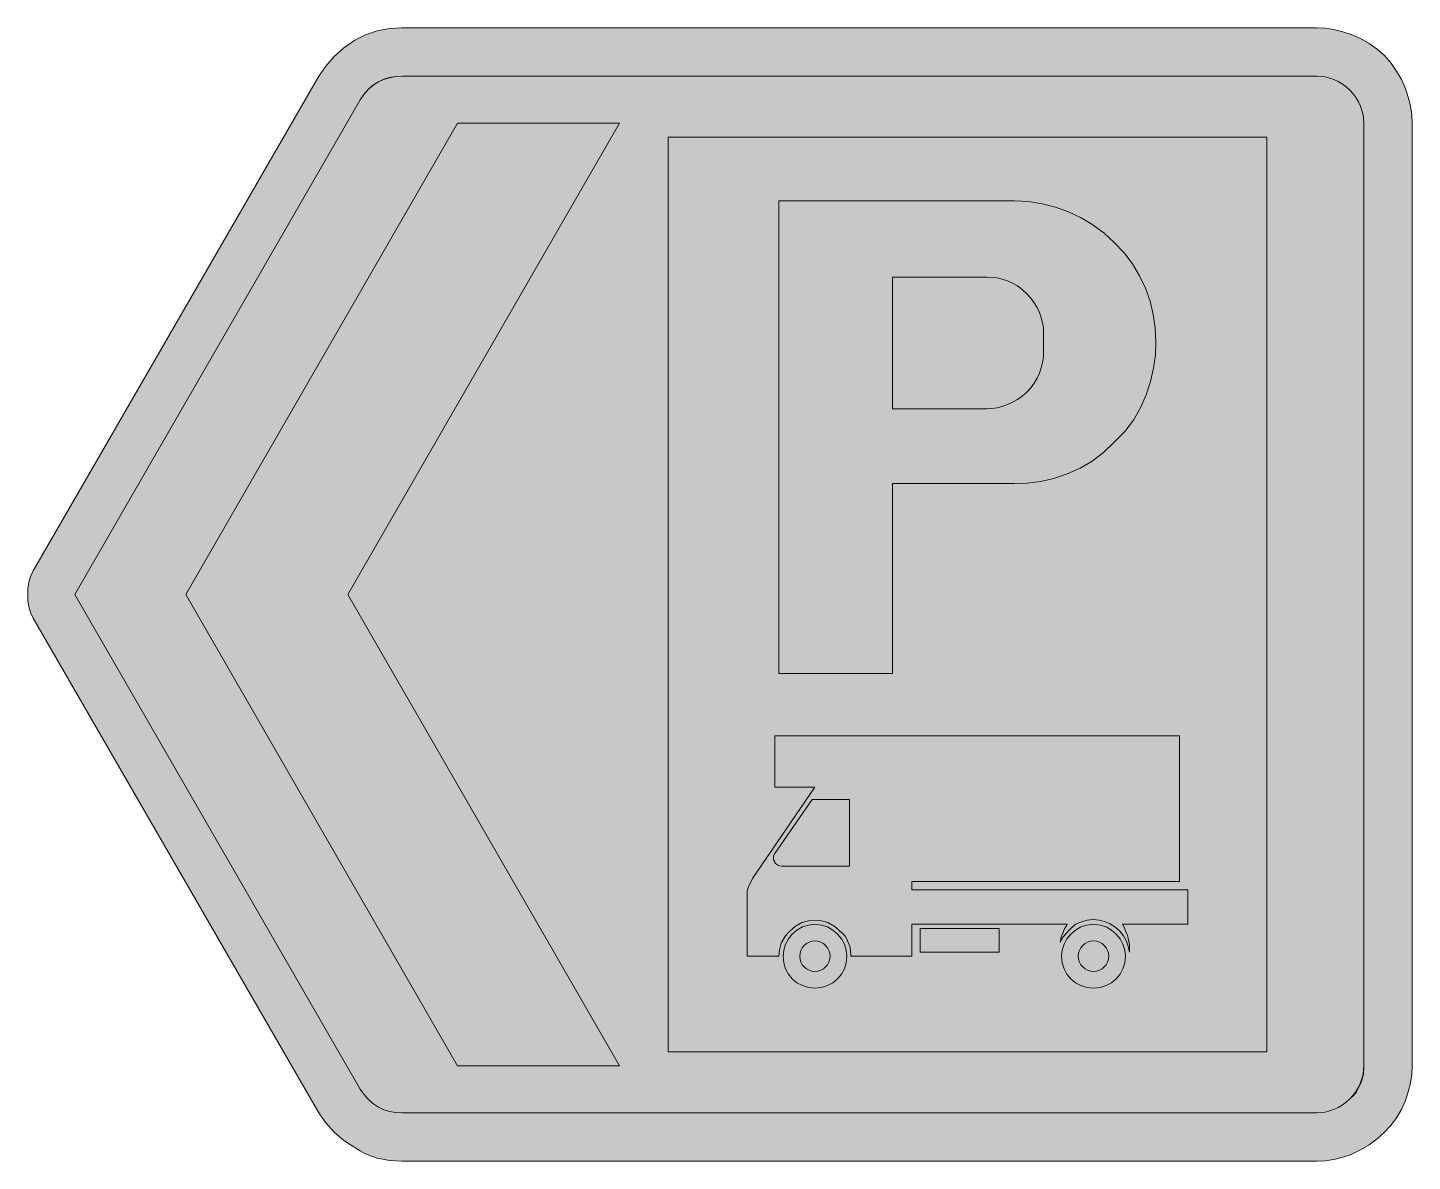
# Model space of a CAD drawing. Header units: metres. Extents: x 135 to 434, y 14 to 259.
import ezdxf

# ---------------------------------------------------------------- set-up
doc = ezdxf.new("R2010")
doc.units = ezdxf.units.M
for name, color, linetype, true_color in [('FILL_BLACK_000000', 7, 'Continuous', 0x000000), ('FILL_BLUE_0000FF', 7, 'Continuous', 0x0000ff), ('FILL_WHITE_FFFFFF', 7, 'Continuous', 0xffffff)]:
    doc.layers.add(name, color=color, linetype=linetype, true_color=true_color)

msp = doc.modelspace()

# ---------------------------------------------------------------- hatches: boundary and pattern name
at = {"layer": 'FILL_BLACK_000000', "true_color": 0x000000}
h = msp.add_hatch(color=7, dxfattribs=at)
h.dxf.hatch_style = 1
h.paths.add_polyline_path([(203.85, 136.74), (262.65, 34.74), (227.55, 34.74), (168.75, 136.74), (227.55, 238.74), (262.65, 238.74), (203.85, 136.74)])
at = {"layer": 'FILL_BLUE_0000FF', "true_color": 0x0000ff}
h = msp.add_hatch(color=7, dxfattribs=at)
h.dxf.hatch_style = 1
h.paths.add_polyline_path([(417.3, 259.03), (419.2, 258.55), (421.05, 257.94), (423.02, 257.11), (424.88, 256.03), (426.62, 254.78), (428.25, 253.44), (429.59, 251.81), (430.84, 250.06), (431.92, 248.21), (432.75, 246.24), (433.36, 244.39), (433.84, 242.49), (434.14, 240.59), (434.25, 238.74), (434.25, 34.74), (434.14, 32.89), (433.84, 30.99), (433.36, 29.09), (432.75, 27.24), (431.92, 25.28), (430.84, 23.45), (429.59, 21.8), (428.25, 20.34), (426.62, 18.87), (424.88, 17.6), (423.02, 16.5), (421.05, 15.54), (419.2, 14.93), (417.3, 14.45), (415.4, 14.15), (413.55, 14.04), (215.55, 14.04), (212.86, 14.21), (210.22, 14.75), (208.95, 15.17), (207.7, 15.69), (206.5, 16.31), (205.35, 17.04), (202.99, 18.55), (200.89, 20.34), (199.06, 22.36), (197.55, 24.54), (135.75, 131.64), (135.18, 132.82), (134.81, 134.08), (134.61, 135.39), (134.55, 136.74), (134.61, 138.09), (134.81, 139.4), (135.18, 140.66), (135.75, 141.84), (197.55, 248.94), (199.06, 251.13), (200.89, 253.18), (202.99, 255.06), (205.35, 256.74), (207.7, 257.92), (210.22, 258.76), (212.86, 259.27), (215.55, 259.44), (413.55, 259.44), (415.4, 259.33), (417.3, 259.03)])
h.paths.add_polyline_path([(212.88, 248.61), (211.59, 248.2), (210.37, 247.63), (209.24, 246.9), (208.21, 246.03), (207.31, 245.01), (206.55, 243.84), (144.75, 136.74), (206.55, 29.64), (207.29, 28.57), (208.16, 27.58), (209.21, 26.64), (210.45, 25.74), (211.63, 25.17), (212.89, 24.8), (214.2, 24.6), (215.55, 24.54), (413.55, 24.54), (415.39, 24.71), (417.26, 25.25), (418.18, 25.67), (419.08, 26.19), (419.94, 26.81), (420.75, 27.54), (421.48, 28.35), (422.1, 29.21), (422.62, 30.11), (423.04, 31.03), (423.58, 32.9), (423.75, 34.74), (423.75, 238.74), (423.58, 240.58), (423.04, 242.45), (422.62, 243.37), (422.1, 244.27), (421.48, 245.13), (420.75, 245.94), (419.94, 246.67), (419.08, 247.29), (418.18, 247.81), (417.26, 248.23), (415.39, 248.77), (413.55, 248.94), (215.55, 248.94), (214.2, 248.86), (212.88, 248.61)], flags=16)
h = msp.add_hatch(color=7, dxfattribs=at)
h.dxf.hatch_style = 1
h.paths.add_polyline_path([(402.75, 235.74), (402.75, 37.74), (273.15, 37.74), (273.15, 235.74), (402.75, 235.74)])
at = {"layer": 'FILL_WHITE_FFFFFF', "true_color": 0xffffff}
h = msp.add_hatch(color=7, dxfattribs=at)
h.dxf.hatch_style = 1
h.paths.add_polyline_path([(215.55, 24.54), (214.2, 24.6), (212.89, 24.8), (211.63, 25.17), (210.45, 25.74), (209.21, 26.64), (208.16, 27.58), (207.29, 28.57), (206.55, 29.64), (144.75, 136.74), (206.55, 243.84), (207.29, 244.96), (208.16, 246.01), (209.21, 246.96), (210.45, 247.74), (211.63, 248.31), (212.89, 248.68), (214.2, 248.88), (215.55, 248.94), (413.55, 248.94), (415.39, 248.77), (417.26, 248.23), (418.18, 247.81), (419.08, 247.29), (419.94, 246.67), (420.75, 245.94), (421.48, 245.13), (422.1, 244.27), (422.62, 243.37), (423.04, 242.45), (423.58, 240.58), (423.75, 238.74), (423.75, 34.74), (423.68, 32.94), (423.5, 32.04), (423.15, 31.14), (422.18, 29.11), (421.55, 28.27), (420.75, 27.54), (419.94, 26.81), (419.08, 26.19), (418.18, 25.67), (417.26, 25.25), (415.39, 24.71), (413.55, 24.54), (215.55, 24.54)])
h = msp.add_hatch(color=7, dxfattribs=at)
h.dxf.hatch_style = 1
h.paths.add_polyline_path([(297.15, 119.64), (297.15, 221.94), (348.15, 221.94), (351.17, 221.79), (354.14, 221.34), (357.04, 220.6), (359.85, 219.58), (362.55, 218.29), (365.11, 216.75), (367.52, 214.96), (369.75, 212.94), (371.86, 210.71), (373.69, 208.3), (375.23, 205.74), (376.5, 203.04), (377.48, 200.23), (378.19, 197.33), (378.61, 194.36), (378.75, 191.34), (378.63, 188.59), (378.26, 185.75), (377.61, 182.86), (376.65, 179.94), (375.4, 177.12), (373.87, 174.5), (372.01, 172.05), (369.75, 169.74), (367.44, 167.48), (364.99, 165.61), (362.37, 164.09), (359.55, 162.84), (356.63, 161.88), (353.74, 161.23), (350.9, 160.86), (348.15, 160.74), (321.75, 160.74), (321.75, 119.64), (297.15, 119.64)])
h.paths.add_polyline_path([(343.27, 177), (344.4, 177.16), (345.51, 177.45), (346.61, 177.84), (347.7, 178.35), (348.77, 178.96), (349.82, 179.7), (350.85, 180.54), (351.69, 181.48), (352.42, 182.49), (353.04, 183.56), (353.55, 184.66), (353.94, 185.8), (354.22, 186.95), (354.39, 188.1), (354.45, 189.24), (354.45, 193.44), (354.39, 194.48), (354.22, 195.55), (353.94, 196.65), (353.55, 197.75), (353.04, 198.84), (352.42, 199.89), (351.69, 200.9), (350.85, 201.84), (349.82, 202.77), (348.77, 203.54), (347.7, 204.17), (346.61, 204.65), (345.51, 205.01), (344.4, 205.26), (342.15, 205.44), (321.75, 205.44), (321.75, 176.94), (342.15, 176.94), (343.27, 177)], flags=16)
h = msp.add_hatch(color=7, dxfattribs=at)
h.dxf.hatch_style = 1
h.paths.add_polyline_path([(383.85, 74.64), (325.95, 74.64), (325.95, 72.84), (385.65, 72.84), (385.65, 65.34), (371.55, 65.34), (371.96, 64.59), (372.15, 63.84), (372.56, 63.2), (372.75, 62.34), (373.01, 60.95), (373.05, 59.34), (372.76, 60.63), (372.34, 61.81), (371.74, 62.88), (370.95, 63.84), (369.83, 64.81), (368.7, 65.49), (367.58, 65.95), (366.45, 66.24), (365.15, 66.35), (363.9, 66.24), (362.65, 65.9), (361.35, 65.34), (360.34, 64.44), (359.87, 63.99), (359.55, 63.54), (358.69, 62.6), (358.33, 62.06), (358.05, 61.44), (358.24, 62.6), (358.65, 63.54), (358.95, 64.44), (359.36, 64.89), (359.55, 65.34), (325.95, 65.34), (325.95, 58.44), (312.75, 58.44), (312.67, 59.83), (312.5, 60.59), (312.15, 61.44), (311.87, 62.11), (311.47, 62.75), (310.97, 63.34), (310.35, 63.84), (309.76, 64.46), (309.13, 64.97), (307.76, 65.71), (306.34, 66.12), (304.95, 66.24), (303.56, 66.12), (302.14, 65.71), (300.77, 64.97), (300.14, 64.46), (299.55, 63.84), (298.93, 63.25), (298.42, 62.62), (297.67, 61.25), (297.27, 59.83), (297.15, 58.44), (290.25, 58.44), (290.25, 71.64), (290.29, 72.54), (290.55, 73.44), (291.45, 75.24), (304.95, 95.04), (296.25, 95.04), (296.25, 106.14), (383.85, 106.14), (383.85, 74.64)])
h.paths.add_polyline_path([(295.99, 80.19), (295.95, 79.74), (295.99, 79.29), (296.25, 78.84), (296.3, 78.66), (296.44, 78.54), (296.85, 78.24), (297.3, 77.98), (297.75, 77.94), (312.45, 77.94), (312.45, 92.34), (304.35, 92.34), (296.25, 80.64), (295.99, 80.19)], flags=16)
h = msp.add_hatch(color=7, dxfattribs=at)
h.dxf.hatch_style = 1
h.paths.add_polyline_path([(311.32, 55.72), (310.7, 54.54), (309.86, 53.53), (308.85, 52.69), (307.67, 52.07), (306.37, 51.68), (304.95, 51.54), (303.53, 51.68), (302.23, 52.07), (301.05, 52.69), (300.04, 53.53), (299.2, 54.54), (298.58, 55.72), (298.19, 57.02), (298.05, 58.44), (298.19, 59.77), (298.58, 61.04), (299.2, 62.21), (300.04, 63.24), (301.05, 64.11), (302.23, 64.77), (303.53, 65.19), (304.95, 65.34), (306.37, 65.19), (307.67, 64.77), (308.85, 64.11), (309.86, 63.24), (310.7, 62.21), (311.32, 61.04), (311.71, 59.77), (311.85, 58.44), (311.71, 57.02), (311.32, 55.72)])
h.paths.add_polyline_path([(307.99, 59.71), (307.68, 60.28), (307.27, 60.76), (306.79, 61.17), (306.22, 61.48), (305.61, 61.67), (304.95, 61.74), (304.29, 61.67), (303.67, 61.48), (303.11, 61.17), (302.63, 60.76), (302.22, 60.28), (301.91, 59.71), (301.72, 59.1), (301.65, 58.44), (301.72, 57.78), (301.91, 57.16), (302.22, 56.6), (302.63, 56.11), (303.11, 55.71), (303.67, 55.4), (304.29, 55.21), (304.95, 55.14), (305.61, 55.21), (306.22, 55.4), (306.79, 55.71), (307.27, 56.11), (307.68, 56.6), (307.99, 57.16), (308.18, 57.78), (308.25, 58.44), (308.18, 59.1), (307.99, 59.71)], flags=16)
h = msp.add_hatch(color=7, dxfattribs=at)
h.dxf.hatch_style = 1
h.paths.add_polyline_path([(327.75, 64.44), (344.85, 64.44), (344.85, 59.34), (327.75, 59.34), (327.75, 64.44)])
h = msp.add_hatch(color=7, dxfattribs=at)
h.dxf.hatch_style = 1
h.paths.add_polyline_path([(371.62, 55.72), (371, 54.54), (370.16, 53.53), (369.15, 52.69), (367.97, 52.07), (366.67, 51.68), (365.25, 51.54), (363.83, 51.68), (362.53, 52.07), (361.35, 52.69), (360.34, 53.53), (359.5, 54.54), (358.88, 55.72), (358.49, 57.02), (358.35, 58.44), (358.49, 59.77), (358.88, 61.04), (359.5, 62.21), (360.34, 63.24), (361.35, 64.11), (362.53, 64.77), (363.83, 65.19), (365.25, 65.34), (366.67, 65.19), (367.97, 64.77), (369.15, 64.11), (370.16, 63.24), (371, 62.21), (371.62, 61.04), (372.01, 59.77), (372.15, 58.44), (372.01, 57.02), (371.62, 55.72)])
h.paths.add_polyline_path([(368.29, 59.71), (367.98, 60.28), (367.58, 60.76), (367.09, 61.17), (366.52, 61.48), (365.91, 61.67), (365.25, 61.74), (364.59, 61.67), (363.98, 61.48), (363.41, 61.17), (362.93, 60.76), (362.52, 60.28), (362.21, 59.71), (362.02, 59.1), (361.95, 58.44), (362.02, 57.78), (362.21, 57.16), (362.52, 56.6), (362.93, 56.11), (363.41, 55.71), (363.98, 55.4), (364.59, 55.21), (365.25, 55.14), (365.91, 55.21), (366.52, 55.4), (367.09, 55.71), (367.58, 56.11), (367.98, 56.6), (368.29, 57.16), (368.48, 57.78), (368.55, 58.44), (368.48, 59.1), (368.29, 59.71)], flags=16)

# ---------------------------------------------------------------- linework, layer by layer
at = {"layer": 'FILL_BLACK_000000', "lineweight": 0, "true_color": 0x000000}
msp.add_lwpolyline([(203.85, 136.74), (262.65, 34.74), (227.55, 34.74), (168.75, 136.74), (227.55, 238.74), (262.65, 238.74)], close=True, dxfattribs=at)
at = {"layer": 'FILL_BLUE_0000FF', "lineweight": 0, "true_color": 0x0000ff}
for points in [[(417.3, 259.03), (419.2, 258.55), (421.05, 257.94), (423.02, 257.11), (424.88, 256.03), (426.62, 254.78), (428.25, 253.44), (429.59, 251.81), (430.84, 250.06), (431.92, 248.21), (432.75, 246.24), (433.36, 244.39), (433.84, 242.49), (434.14, 240.59), (434.25, 238.74), (434.25, 34.74), (434.14, 32.89), (433.84, 30.99), (433.36, 29.09), (432.75, 27.24), (431.92, 25.28), (430.84, 23.45), (429.59, 21.8), (428.25, 20.34), (426.62, 18.87), (424.88, 17.6), (423.02, 16.5), (421.05, 15.54), (419.2, 14.93), (417.3, 14.45), (415.4, 14.15), (413.55, 14.04), (215.55, 14.04), (212.86, 14.21), (210.22, 14.75), (208.95, 15.17), (207.7, 15.69), (206.5, 16.31), (205.35, 17.04), (202.99, 18.55), (200.89, 20.34), (199.06, 22.36), (197.55, 24.54), (135.75, 131.64), (135.18, 132.82), (134.81, 134.08), (134.61, 135.39), (134.55, 136.74), (134.61, 138.09), (134.81, 139.4), (135.18, 140.66), (135.75, 141.84), (197.55, 248.94), (199.06, 251.13), (200.89, 253.18), (202.99, 255.06), (205.35, 256.74), (207.7, 257.92), (210.22, 258.76), (212.86, 259.27), (215.55, 259.44), (413.55, 259.44), (415.4, 259.33)], [(212.88, 248.61), (211.59, 248.2), (210.37, 247.63), (209.24, 246.9), (208.21, 246.03), (207.31, 245.01), (206.55, 243.84), (144.75, 136.74), (206.55, 29.64), (207.29, 28.57), (208.16, 27.58), (209.21, 26.64), (210.45, 25.74), (211.63, 25.17), (212.89, 24.8), (214.2, 24.6), (215.55, 24.54), (413.55, 24.54), (415.39, 24.71), (417.26, 25.25), (418.18, 25.67), (419.08, 26.19), (419.94, 26.81), (420.75, 27.54), (421.48, 28.35), (422.1, 29.21), (422.62, 30.11), (423.04, 31.03), (423.58, 32.9), (423.75, 34.74), (423.75, 238.74), (423.58, 240.58), (423.04, 242.45), (422.62, 243.37), (422.1, 244.27), (421.48, 245.13), (420.75, 245.94), (419.94, 246.67), (419.08, 247.29), (418.18, 247.81), (417.26, 248.23), (415.39, 248.77), (413.55, 248.94), (215.55, 248.94), (214.2, 248.86)], [(402.75, 235.74), (402.75, 37.74), (273.15, 37.74), (273.15, 235.74)]]:
    msp.add_lwpolyline(points, close=True, dxfattribs=at)
at = {"layer": 'FILL_WHITE_FFFFFF', "lineweight": 0, "true_color": 0xffffff}
for points in [[(215.55, 24.54), (214.2, 24.6), (212.89, 24.8), (211.63, 25.17), (210.45, 25.74), (209.21, 26.64), (208.16, 27.58), (207.29, 28.57), (206.55, 29.64), (144.75, 136.74), (206.55, 243.84), (207.29, 244.96), (208.16, 246.01), (209.21, 246.96), (210.45, 247.74), (211.63, 248.31), (212.89, 248.68), (214.2, 248.88), (215.55, 248.94), (413.55, 248.94), (415.39, 248.77), (417.26, 248.23), (418.18, 247.81), (419.08, 247.29), (419.94, 246.67), (420.75, 245.94), (421.48, 245.13), (422.1, 244.27), (422.62, 243.37), (423.04, 242.45), (423.58, 240.58), (423.75, 238.74), (423.75, 34.74), (423.68, 32.94), (423.5, 32.04), (423.15, 31.14), (422.18, 29.11), (421.55, 28.27), (420.75, 27.54), (419.94, 26.81), (419.08, 26.19), (418.18, 25.67), (417.26, 25.25), (415.39, 24.71), (413.55, 24.54)], [(383.85, 74.64), (325.95, 74.64), (325.95, 72.84), (385.65, 72.84), (385.65, 65.34), (371.55, 65.34), (371.96, 64.59), (372.15, 63.84), (372.56, 63.2), (372.75, 62.34), (373.01, 60.95), (373.05, 59.34), (372.76, 60.63), (372.34, 61.81), (371.74, 62.88), (370.95, 63.84), (369.83, 64.81), (368.7, 65.49), (367.58, 65.95), (366.45, 66.24), (365.15, 66.35), (363.9, 66.24), (362.65, 65.9), (361.35, 65.34), (360.34, 64.44), (359.87, 63.99), (359.55, 63.54), (358.69, 62.6), (358.33, 62.06), (358.05, 61.44), (358.24, 62.6), (358.65, 63.54), (358.95, 64.44), (359.36, 64.89), (359.55, 65.34), (325.95, 65.34), (325.95, 58.44), (312.75, 58.44), (312.67, 59.83), (312.5, 60.59), (312.15, 61.44), (311.87, 62.11), (311.47, 62.75), (310.97, 63.34), (310.35, 63.84), (309.76, 64.46), (309.13, 64.97), (307.76, 65.71), (306.34, 66.12), (304.95, 66.24), (303.56, 66.12), (302.14, 65.71), (300.77, 64.97), (300.14, 64.46), (299.55, 63.84), (298.93, 63.25), (298.42, 62.62), (297.67, 61.25), (297.27, 59.83), (297.15, 58.44), (290.25, 58.44), (290.25, 71.64), (290.29, 72.54), (290.55, 73.44), (291.45, 75.24), (304.95, 95.04), (296.25, 95.04), (296.25, 106.14), (383.85, 106.14)], [(295.99, 80.19), (295.95, 79.74), (295.99, 79.29), (296.25, 78.84), (296.3, 78.66), (296.44, 78.54), (296.85, 78.24), (297.3, 77.98), (297.75, 77.94), (312.45, 77.94), (312.45, 92.34), (304.35, 92.34), (296.25, 80.64)], [(311.32, 55.72), (310.7, 54.54), (309.86, 53.53), (308.85, 52.69), (307.67, 52.07), (306.37, 51.68), (304.95, 51.54), (303.53, 51.68), (302.23, 52.07), (301.05, 52.69), (300.04, 53.53), (299.2, 54.54), (298.58, 55.72), (298.19, 57.02), (298.05, 58.44), (298.19, 59.77), (298.58, 61.04), (299.2, 62.21), (300.04, 63.24), (301.05, 64.11), (302.23, 64.77), (303.53, 65.19), (304.95, 65.34), (306.37, 65.19), (307.67, 64.77), (308.85, 64.11), (309.86, 63.24), (310.7, 62.21), (311.32, 61.04), (311.71, 59.77), (311.85, 58.44), (311.71, 57.02)], [(327.75, 64.44), (344.85, 64.44), (344.85, 59.34), (327.75, 59.34)], [(371.62, 55.72), (371, 54.54), (370.16, 53.53), (369.15, 52.69), (367.97, 52.07), (366.67, 51.68), (365.25, 51.54), (363.83, 51.68), (362.53, 52.07), (361.35, 52.69), (360.34, 53.53), (359.5, 54.54), (358.88, 55.72), (358.49, 57.02), (358.35, 58.44), (358.49, 59.77), (358.88, 61.04), (359.5, 62.21), (360.34, 63.24), (361.35, 64.11), (362.53, 64.77), (363.83, 65.19), (365.25, 65.34), (366.67, 65.19), (367.97, 64.77), (369.15, 64.11), (370.16, 63.24), (371, 62.21), (371.62, 61.04), (372.01, 59.77), (372.15, 58.44), (372.01, 57.02)], [(307.99, 59.71), (307.68, 60.28), (307.27, 60.76), (306.79, 61.17), (306.22, 61.48), (305.61, 61.67), (304.95, 61.74), (304.29, 61.67), (303.67, 61.48), (303.11, 61.17), (302.63, 60.76), (302.22, 60.28), (301.91, 59.71), (301.72, 59.1), (301.65, 58.44), (301.72, 57.78), (301.91, 57.16), (302.22, 56.6), (302.63, 56.11), (303.11, 55.71), (303.67, 55.4), (304.29, 55.21), (304.95, 55.14), (305.61, 55.21), (306.22, 55.4), (306.79, 55.71), (307.27, 56.11), (307.68, 56.6), (307.99, 57.16), (308.18, 57.78), (308.25, 58.44), (308.18, 59.1)], [(368.29, 59.71), (367.98, 60.28), (367.58, 60.76), (367.09, 61.17), (366.52, 61.48), (365.91, 61.67), (365.25, 61.74), (364.59, 61.67), (363.98, 61.48), (363.41, 61.17), (362.93, 60.76), (362.52, 60.28), (362.21, 59.71), (362.02, 59.1), (361.95, 58.44), (362.02, 57.78), (362.21, 57.16), (362.52, 56.6), (362.93, 56.11), (363.41, 55.71), (363.98, 55.4), (364.59, 55.21), (365.25, 55.14), (365.91, 55.21), (366.52, 55.4), (367.09, 55.71), (367.58, 56.11), (367.98, 56.6), (368.29, 57.16), (368.48, 57.78), (368.55, 58.44), (368.48, 59.1)]]:
    msp.add_lwpolyline(points, close=True, dxfattribs=at)
at = {"layer": 'FILL_WHITE_FFFFFF', "lineweight": 0, "true_color": 0x0000ff}
for points in [[(297.15, 119.64), (297.15, 221.94), (348.15, 221.94), (351.17, 221.79), (354.14, 221.34), (357.04, 220.6), (359.85, 219.58), (362.55, 218.29), (365.11, 216.75), (367.52, 214.96), (369.75, 212.94), (371.86, 210.71), (373.69, 208.3), (375.23, 205.74), (376.5, 203.04), (377.48, 200.23), (378.19, 197.33), (378.61, 194.36), (378.75, 191.34), (378.63, 188.59), (378.26, 185.75), (377.61, 182.86), (376.65, 179.94), (375.4, 177.12), (373.87, 174.5), (372.01, 172.05), (369.75, 169.74), (367.44, 167.48), (364.99, 165.61), (362.37, 164.09), (359.55, 162.84), (356.63, 161.88), (353.74, 161.23), (350.9, 160.86), (348.15, 160.74), (321.75, 160.74), (321.75, 119.64)], [(343.27, 177), (344.4, 177.16), (345.51, 177.45), (346.61, 177.84), (347.7, 178.35), (348.77, 178.96), (349.82, 179.7), (350.85, 180.54), (351.69, 181.48), (352.42, 182.49), (353.04, 183.56), (353.55, 184.66), (353.94, 185.8), (354.22, 186.95), (354.39, 188.1), (354.45, 189.24), (354.45, 193.44), (354.39, 194.48), (354.22, 195.55), (353.94, 196.65), (353.55, 197.75), (353.04, 198.84), (352.42, 199.89), (351.69, 200.9), (350.85, 201.84), (349.82, 202.77), (348.77, 203.54), (347.7, 204.17), (346.61, 204.65), (345.51, 205.01), (344.4, 205.26), (342.15, 205.44), (321.75, 205.44), (321.75, 176.94), (342.15, 176.94)]]:
    msp.add_lwpolyline(points, close=True, dxfattribs=at)

doc.saveas('drawing.dxf')
